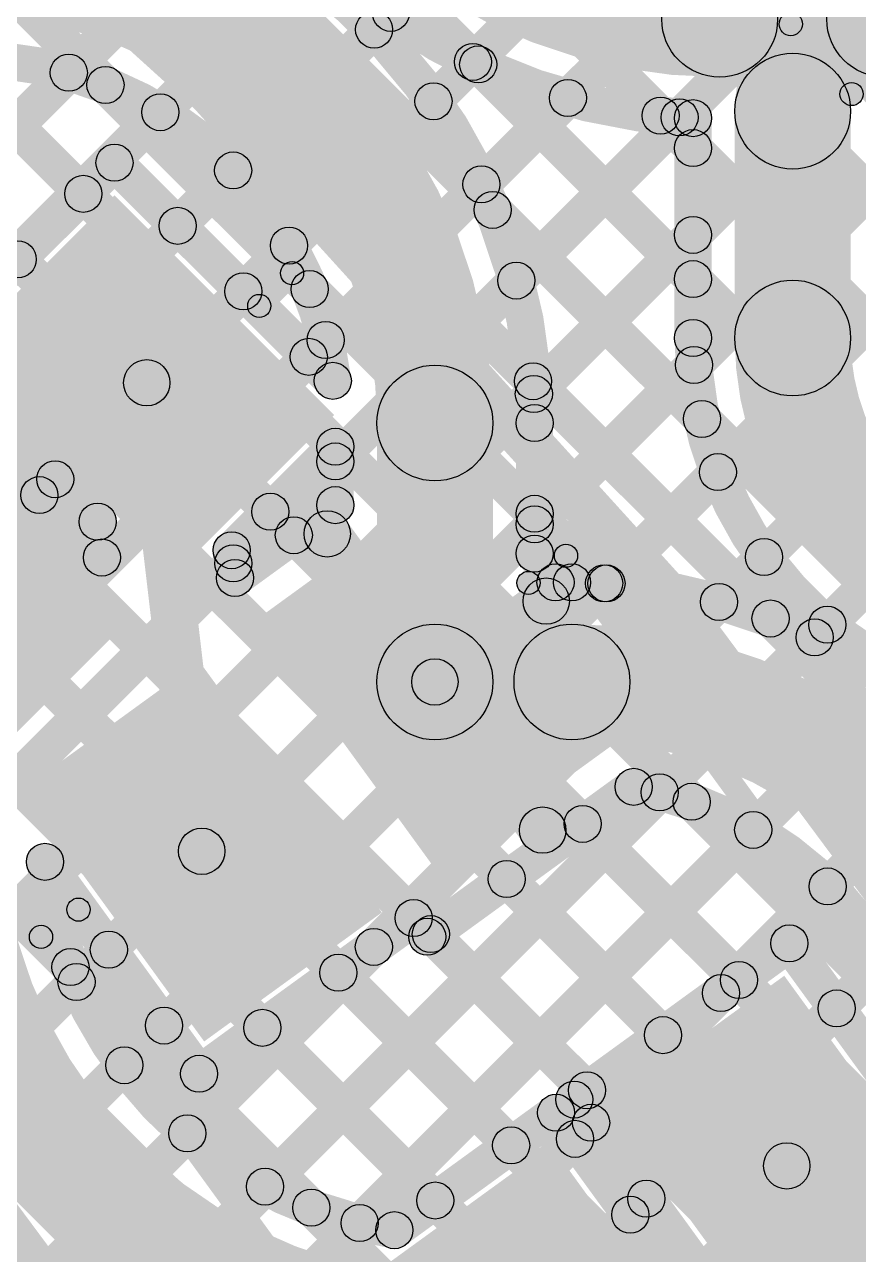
# Model space of a CAD drawing. Header units: millimetres. Extents: x -2.17 to 2.17, y -2.17 to 2.17.
# Drawn here: x 1.0233 to 1.2032, y 0.8125 to 1.0781 of the extents above; entities that cross this region are included whole.
import ezdxf

# ---------------------------------------------------------------- set-up
doc = ezdxf.new("R2010")
doc.units = ezdxf.units.MM
doc.header["$MEASUREMENT"] = 0
for name, color, linetype in [('BottomLayer', 5, 'Continuous'), ('Mechanical2', 216, 'Continuous'), ('TopLayer', 1, 'Continuous'), ('TopOverlay', 2, 'Continuous'), ('TopPaste', 8, 'Continuous'), ('TopSolder', 216, 'Continuous')]:
    doc.layers.add(name, color=color, linetype=linetype)

# ---------------------------------------------------------------- blocks, each defined once
blk = doc.blocks.new('C__0402_25')
at = {"layer": 'TopLayer'}
for points in [[(-0.0275, -0.0125), (-0.0275, 0.0125), (-0.0095, 0.0125), (-0.0095, -0.0125)], [(0.0095, -0.0125), (0.0095, 0.0125), (0.0275, 0.0125), (0.0275, -0.0125)]]:
    blk.add_hatch(color=1, dxfattribs=at).paths.add_polyline_path(points)
at = {"layer": 'TopOverlay'}
h = blk.add_hatch(color=2, dxfattribs=at)
edge = h.paths.add_edge_path()
edge.add_arc((-0.031, 0.016), 0.0025, 0, 360)
h = blk.add_hatch(color=2, dxfattribs=at)
edge = h.paths.add_edge_path()
edge.add_arc((-0.031, 0.016), 0.0025, 0, 360)
for points in [[(-0.0285, -0.016), (-0.0335, -0.016), (-0.0335, 0.016), (-0.0285, 0.016)], [(-0.031, 0.0135), (-0.031, 0.0185), (-0.011, 0.0185), (-0.011, 0.0135)], [(0.011, 0.0135), (0.011, 0.0185), (0.031, 0.0185), (0.031, 0.0135)], [(0.0335, -0.016), (0.0285, -0.016), (0.0285, 0.016), (0.0335, 0.016)], [(-0.031, -0.0185), (-0.031, -0.0135), (-0.011, -0.0135), (-0.011, -0.0185)], [(0.011, -0.0185), (0.011, -0.0135), (0.031, -0.0135), (0.031, -0.0185)]]:
    blk.add_hatch(color=2, dxfattribs=at).paths.add_polyline_path(points)
h = blk.add_hatch(color=2, dxfattribs=at)
edge = h.paths.add_edge_path()
edge.add_arc((-0.011, 0.016), 0.0025, 0, 360)
h = blk.add_hatch(color=2, dxfattribs=at)
edge = h.paths.add_edge_path()
edge.add_arc((0.011, 0.016), 0.0025, 0, 360)
h = blk.add_hatch(color=2, dxfattribs=at)
edge = h.paths.add_edge_path()
edge.add_arc((0.031, 0.016), 0.0025, 0, 360)
h = blk.add_hatch(color=2, dxfattribs=at)
edge = h.paths.add_edge_path()
edge.add_arc((0.031, 0.016), 0.0025, 0, 360)
h = blk.add_hatch(color=2, dxfattribs=at)
edge = h.paths.add_edge_path()
edge.add_arc((-0.031, -0.016), 0.0025, 0, 360)
h = blk.add_hatch(color=2, dxfattribs=at)
edge = h.paths.add_edge_path()
edge.add_arc((-0.031, -0.016), 0.0025, 0, 360)
h = blk.add_hatch(color=2, dxfattribs=at)
edge = h.paths.add_edge_path()
edge.add_arc((-0.011, -0.016), 0.0025, 0, 360)
h = blk.add_hatch(color=2, dxfattribs=at)
edge = h.paths.add_edge_path()
edge.add_arc((0.011, -0.016), 0.0025, 0, 360)
h = blk.add_hatch(color=2, dxfattribs=at)
edge = h.paths.add_edge_path()
edge.add_arc((0.031, -0.016), 0.0025, 0, 360)
h = blk.add_hatch(color=2, dxfattribs=at)
edge = h.paths.add_edge_path()
edge.add_arc((0.031, -0.016), 0.0025, 0, 360)
at = {"layer": 'TopPaste'}
for points in [[(-0.0275, -0.0125), (-0.0275, 0.0125), (-0.0095, 0.0125), (-0.0095, -0.0125)], [(0.0095, -0.0125), (0.0095, 0.0125), (0.0275, 0.0125), (0.0275, -0.0125)]]:
    blk.add_hatch(color=8, dxfattribs=at).paths.add_polyline_path(points)
at = {"layer": 'TopSolder'}
for points in [[(-0.02986, -0.01486), (-0.02986, 0.01486), (-0.00714, 0.01486), (-0.00714, -0.01486)], [(0.00714, -0.01486), (0.00714, 0.01486), (0.02986, 0.01486), (0.02986, -0.01486)]]:
    blk.add_hatch(color=216, dxfattribs=at).paths.add_polyline_path(points)
at = {"layer": 'TopOverlay'}
for centre in [(-0.031, 0.016), (-0.031, 0.016), (-0.011, 0.016), (0.011, 0.016), (0.031, 0.016), (0.031, 0.016), (-0.031, -0.016), (-0.031, -0.016), (-0.011, -0.016), (0.011, -0.016), (0.031, -0.016), (0.031, -0.016)]:
    blk.add_circle(centre, 0.0025, dxfattribs=at)
blk = doc.blocks.new('WS2812B_M____200')
at = {"layer": 'TopLayer'}
for points in [[(-0.09409, 0.05079), (-0.03504, 0.05079), (-0.03504, 0.01142), (-0.09409, 0.01142)], [(0.03504, 0.05079), (0.09409, 0.05079), (0.09409, 0.01142), (0.03504, 0.01142)], [(-0.09409, -0.01142), (-0.03504, -0.01142), (-0.03504, -0.05079), (-0.09409, -0.05079)], [(0.03504, -0.01142), (0.09409, -0.01142), (0.09409, -0.05079), (0.03504, -0.05079)]]:
    blk.add_hatch(color=1, dxfattribs=at).paths.add_polyline_path(points)
at = {"layer": 'TopOverlay'}
h = blk.add_hatch(color=2, dxfattribs=at)
edge = h.paths.add_edge_path()
edge.add_arc((-0.07, 0.07), 0.0025, 0, 360)
h = blk.add_hatch(color=2, dxfattribs=at)
edge = h.paths.add_edge_path()
edge.add_arc((-0.07, 0.07), 0.0025, 0, 360)
for points in [[(0.07, 0.0725), (0.07, 0.0675), (-0.07, 0.0675), (-0.07, 0.0725)], [(-0.0725, 0.07), (-0.0675, 0.07), (-0.0675, 0.06), (-0.0725, 0.06)], [(0.0675, 0.07), (0.0725, 0.07), (0.0725, 0.06), (0.0675, 0.06)], [(-0.0725, -0.06), (-0.0675, -0.06), (-0.0675, -0.07), (-0.0725, -0.07)], [(0.0675, -0.06), (0.0725, -0.06), (0.0725, -0.07), (0.0675, -0.07)], [(0.07, -0.0675), (0.07, -0.0725), (-0.07, -0.0725), (-0.07, -0.0675)]]:
    blk.add_hatch(color=2, dxfattribs=at).paths.add_polyline_path(points)
h = blk.add_hatch(color=2, dxfattribs=at)
edge = h.paths.add_edge_path()
edge.add_arc((0.07, 0.07), 0.0025, 0, 360)
h = blk.add_hatch(color=2, dxfattribs=at)
edge = h.paths.add_edge_path()
edge.add_arc((0.07, 0.07), 0.0025, 0, 360)
h = blk.add_hatch(color=2, dxfattribs=at)
edge = h.paths.add_edge_path()
edge.add_arc((-0.091, 0.061), 0.0025, 0, 360)
h = blk.add_hatch(color=2, dxfattribs=at)
edge = h.paths.add_edge_path()
edge.add_arc((-0.085, 0.061), 0.0025, 0, 360)
h = blk.add_hatch(color=2, dxfattribs=at)
edge = h.paths.add_edge_path()
edge.add_arc((-0.07, 0.06), 0.0025, 0, 360)
h = blk.add_hatch(color=2, dxfattribs=at)
edge = h.paths.add_edge_path()
edge.add_arc((0.07, 0.06), 0.0025, 0, 360)
h = blk.add_hatch(color=2, dxfattribs=at)
edge = h.paths.add_edge_path()
edge.add_arc((-0.07, -0.06), 0.0025, 0, 360)
h = blk.add_hatch(color=2, dxfattribs=at)
edge = h.paths.add_edge_path()
edge.add_arc((0.07, -0.06), 0.0025, 0, 360)
h = blk.add_hatch(color=2, dxfattribs=at)
edge = h.paths.add_edge_path()
edge.add_arc((-0.07, -0.07), 0.0025, 0, 360)
h = blk.add_hatch(color=2, dxfattribs=at)
edge = h.paths.add_edge_path()
edge.add_arc((-0.07, -0.07), 0.0025, 0, 360)
h = blk.add_hatch(color=2, dxfattribs=at)
edge = h.paths.add_edge_path()
edge.add_arc((0.07, -0.07), 0.0025, 0, 360)
h = blk.add_hatch(color=2, dxfattribs=at)
edge = h.paths.add_edge_path()
edge.add_arc((0.07, -0.07), 0.0025, 0, 360)
at = {"layer": 'TopPaste'}
for points in [[(-0.09409, 0.05079), (-0.03504, 0.05079), (-0.03504, 0.01142), (-0.09409, 0.01142)], [(0.03504, 0.05079), (0.09409, 0.05079), (0.09409, 0.01142), (0.03504, 0.01142)], [(-0.09409, -0.01142), (-0.03504, -0.01142), (-0.03504, -0.05079), (-0.09409, -0.05079)], [(0.03504, -0.01142), (0.09409, -0.01142), (0.09409, -0.05079), (0.03504, -0.05079)]]:
    blk.add_hatch(color=8, dxfattribs=at).paths.add_polyline_path(points)
at = {"layer": 'TopSolder'}
for points in [[(-0.09809, 0.05479), (-0.03104, 0.05479), (-0.03104, 0.00742), (-0.09809, 0.00742)], [(0.03104, 0.05479), (0.09809, 0.05479), (0.09809, 0.00742), (0.03104, 0.00742)], [(-0.09809, -0.00742), (-0.03104, -0.00742), (-0.03104, -0.05479), (-0.09809, -0.05479)], [(0.03104, -0.00742), (0.09809, -0.00742), (0.09809, -0.05479), (0.03104, -0.05479)]]:
    blk.add_hatch(color=216, dxfattribs=at).paths.add_polyline_path(points)
at = {"layer": 'TopOverlay', "const_width": 0.005}
blk.add_lwpolyline([(-0.085, 0.061, 1), (-0.091, 0.061, 1)], format="xyb", close=True, dxfattribs=at)
at = {"layer": 'TopOverlay'}
for centre in [(-0.07, 0.07), (-0.07, 0.07), (0.07, 0.07), (0.07, 0.07), (-0.091, 0.061), (-0.085, 0.061), (-0.07, 0.06), (0.07, 0.06), (-0.07, -0.06), (0.07, -0.06), (-0.07, -0.07), (-0.07, -0.07), (0.07, -0.07), (0.07, -0.07)]:
    blk.add_circle(centre, 0.0025, dxfattribs=at)
blk = doc.blocks.new('WS2812B_M____201')
at = {"layer": 'TopLayer'}
for points in [[(-0.09409, 0.05079), (-0.03504, 0.05079), (-0.03504, 0.01142), (-0.09409, 0.01142)], [(0.03504, 0.05079), (0.09409, 0.05079), (0.09409, 0.01142), (0.03504, 0.01142)], [(-0.09409, -0.01142), (-0.03504, -0.01142), (-0.03504, -0.05079), (-0.09409, -0.05079)], [(0.03504, -0.01142), (0.09409, -0.01142), (0.09409, -0.05079), (0.03504, -0.05079)]]:
    blk.add_hatch(color=1, dxfattribs=at).paths.add_polyline_path(points)
at = {"layer": 'TopOverlay'}
h = blk.add_hatch(color=2, dxfattribs=at)
edge = h.paths.add_edge_path()
edge.add_arc((-0.07, 0.07), 0.0025, 0, 360)
h = blk.add_hatch(color=2, dxfattribs=at)
edge = h.paths.add_edge_path()
edge.add_arc((-0.07, 0.07), 0.0025, 0, 360)
for points in [[(0.07, 0.0725), (0.07, 0.0675), (-0.07, 0.0675), (-0.07, 0.0725)], [(-0.0725, 0.07), (-0.0675, 0.07), (-0.0675, 0.06), (-0.0725, 0.06)], [(0.0675, 0.07), (0.0725, 0.07), (0.0725, 0.06), (0.0675, 0.06)], [(-0.0725, -0.06), (-0.0675, -0.06), (-0.0675, -0.07), (-0.0725, -0.07)], [(0.0675, -0.06), (0.0725, -0.06), (0.0725, -0.07), (0.0675, -0.07)], [(0.07, -0.0675), (0.07, -0.0725), (-0.07, -0.0725), (-0.07, -0.0675)]]:
    blk.add_hatch(color=2, dxfattribs=at).paths.add_polyline_path(points)
h = blk.add_hatch(color=2, dxfattribs=at)
edge = h.paths.add_edge_path()
edge.add_arc((0.07, 0.07), 0.0025, 0, 360)
h = blk.add_hatch(color=2, dxfattribs=at)
edge = h.paths.add_edge_path()
edge.add_arc((0.07, 0.07), 0.0025, 0, 360)
h = blk.add_hatch(color=2, dxfattribs=at)
edge = h.paths.add_edge_path()
edge.add_arc((-0.091, 0.061), 0.0025, 0, 360)
h = blk.add_hatch(color=2, dxfattribs=at)
edge = h.paths.add_edge_path()
edge.add_arc((-0.085, 0.061), 0.0025, 0, 360)
h = blk.add_hatch(color=2, dxfattribs=at)
edge = h.paths.add_edge_path()
edge.add_arc((-0.07, 0.06), 0.0025, 0, 360)
h = blk.add_hatch(color=2, dxfattribs=at)
edge = h.paths.add_edge_path()
edge.add_arc((0.07, 0.06), 0.0025, 0, 360)
h = blk.add_hatch(color=2, dxfattribs=at)
edge = h.paths.add_edge_path()
edge.add_arc((-0.07, -0.06), 0.0025, 0, 360)
h = blk.add_hatch(color=2, dxfattribs=at)
edge = h.paths.add_edge_path()
edge.add_arc((0.07, -0.06), 0.0025, 0, 360)
h = blk.add_hatch(color=2, dxfattribs=at)
edge = h.paths.add_edge_path()
edge.add_arc((-0.07, -0.07), 0.0025, 0, 360)
h = blk.add_hatch(color=2, dxfattribs=at)
edge = h.paths.add_edge_path()
edge.add_arc((-0.07, -0.07), 0.0025, 0, 360)
h = blk.add_hatch(color=2, dxfattribs=at)
edge = h.paths.add_edge_path()
edge.add_arc((0.07, -0.07), 0.0025, 0, 360)
h = blk.add_hatch(color=2, dxfattribs=at)
edge = h.paths.add_edge_path()
edge.add_arc((0.07, -0.07), 0.0025, 0, 360)
at = {"layer": 'TopPaste'}
for points in [[(-0.09409, 0.05079), (-0.03504, 0.05079), (-0.03504, 0.01142), (-0.09409, 0.01142)], [(0.03504, 0.05079), (0.09409, 0.05079), (0.09409, 0.01142), (0.03504, 0.01142)], [(-0.09409, -0.01142), (-0.03504, -0.01142), (-0.03504, -0.05079), (-0.09409, -0.05079)], [(0.03504, -0.01142), (0.09409, -0.01142), (0.09409, -0.05079), (0.03504, -0.05079)]]:
    blk.add_hatch(color=8, dxfattribs=at).paths.add_polyline_path(points)
at = {"layer": 'TopSolder'}
for points in [[(-0.09809, 0.05479), (-0.03104, 0.05479), (-0.03104, 0.00742), (-0.09809, 0.00742)], [(0.03104, 0.05479), (0.09809, 0.05479), (0.09809, 0.00742), (0.03104, 0.00742)], [(-0.09809, -0.00742), (-0.03104, -0.00742), (-0.03104, -0.05479), (-0.09809, -0.05479)], [(0.03104, -0.00742), (0.09809, -0.00742), (0.09809, -0.05479), (0.03104, -0.05479)]]:
    blk.add_hatch(color=216, dxfattribs=at).paths.add_polyline_path(points)
at = {"layer": 'TopOverlay', "const_width": 0.005}
blk.add_lwpolyline([(-0.085, 0.061, 1), (-0.091, 0.061, 1)], format="xyb", close=True, dxfattribs=at)
at = {"layer": 'TopOverlay'}
for centre in [(-0.07, 0.07), (-0.07, 0.07), (0.07, 0.07), (0.07, 0.07), (-0.091, 0.061), (-0.085, 0.061), (-0.07, 0.06), (0.07, 0.06), (-0.07, -0.06), (0.07, -0.06), (-0.07, -0.07), (-0.07, -0.07), (0.07, -0.07), (0.07, -0.07)]:
    blk.add_circle(centre, 0.0025, dxfattribs=at)
blk = doc.blocks.new('C__0402_333')
at = {"layer": 'TopLayer'}
for points in [[(-0.0275, -0.0125), (-0.0275, 0.0125), (-0.0095, 0.0125), (-0.0095, -0.0125)], [(0.0095, -0.0125), (0.0095, 0.0125), (0.0275, 0.0125), (0.0275, -0.0125)]]:
    blk.add_hatch(color=1, dxfattribs=at).paths.add_polyline_path(points)
at = {"layer": 'TopOverlay'}
h = blk.add_hatch(color=2, dxfattribs=at)
edge = h.paths.add_edge_path()
edge.add_arc((-0.031, 0.016), 0.0025, 0, 360)
h = blk.add_hatch(color=2, dxfattribs=at)
edge = h.paths.add_edge_path()
edge.add_arc((-0.031, 0.016), 0.0025, 0, 360)
for points in [[(-0.0285, -0.016), (-0.0335, -0.016), (-0.0335, 0.016), (-0.0285, 0.016)], [(-0.031, 0.0135), (-0.031, 0.0185), (-0.011, 0.0185), (-0.011, 0.0135)], [(0.011, 0.0135), (0.011, 0.0185), (0.031, 0.0185), (0.031, 0.0135)], [(0.0335, -0.016), (0.0285, -0.016), (0.0285, 0.016), (0.0335, 0.016)], [(-0.031, -0.0185), (-0.031, -0.0135), (-0.011, -0.0135), (-0.011, -0.0185)], [(0.011, -0.0185), (0.011, -0.0135), (0.031, -0.0135), (0.031, -0.0185)]]:
    blk.add_hatch(color=2, dxfattribs=at).paths.add_polyline_path(points)
h = blk.add_hatch(color=2, dxfattribs=at)
edge = h.paths.add_edge_path()
edge.add_arc((-0.011, 0.016), 0.0025, 0, 360)
h = blk.add_hatch(color=2, dxfattribs=at)
edge = h.paths.add_edge_path()
edge.add_arc((0.011, 0.016), 0.0025, 0, 360)
h = blk.add_hatch(color=2, dxfattribs=at)
edge = h.paths.add_edge_path()
edge.add_arc((0.031, 0.016), 0.0025, 0, 360)
h = blk.add_hatch(color=2, dxfattribs=at)
edge = h.paths.add_edge_path()
edge.add_arc((0.031, 0.016), 0.0025, 0, 360)
h = blk.add_hatch(color=2, dxfattribs=at)
edge = h.paths.add_edge_path()
edge.add_arc((-0.031, -0.016), 0.0025, 0, 360)
h = blk.add_hatch(color=2, dxfattribs=at)
edge = h.paths.add_edge_path()
edge.add_arc((-0.031, -0.016), 0.0025, 0, 360)
h = blk.add_hatch(color=2, dxfattribs=at)
edge = h.paths.add_edge_path()
edge.add_arc((-0.011, -0.016), 0.0025, 0, 360)
h = blk.add_hatch(color=2, dxfattribs=at)
edge = h.paths.add_edge_path()
edge.add_arc((0.011, -0.016), 0.0025, 0, 360)
h = blk.add_hatch(color=2, dxfattribs=at)
edge = h.paths.add_edge_path()
edge.add_arc((0.031, -0.016), 0.0025, 0, 360)
h = blk.add_hatch(color=2, dxfattribs=at)
edge = h.paths.add_edge_path()
edge.add_arc((0.031, -0.016), 0.0025, 0, 360)
at = {"layer": 'TopPaste'}
for points in [[(-0.0275, -0.0125), (-0.0275, 0.0125), (-0.0095, 0.0125), (-0.0095, -0.0125)], [(0.0095, -0.0125), (0.0095, 0.0125), (0.0275, 0.0125), (0.0275, -0.0125)]]:
    blk.add_hatch(color=8, dxfattribs=at).paths.add_polyline_path(points)
at = {"layer": 'TopSolder'}
for points in [[(-0.02986, -0.01486), (-0.02986, 0.01486), (-0.00714, 0.01486), (-0.00714, -0.01486)], [(0.00714, -0.01486), (0.00714, 0.01486), (0.02986, 0.01486), (0.02986, -0.01486)]]:
    blk.add_hatch(color=216, dxfattribs=at).paths.add_polyline_path(points)
at = {"layer": 'TopOverlay'}
for centre in [(-0.031, 0.016), (-0.031, 0.016), (-0.011, 0.016), (0.011, 0.016), (0.031, 0.016), (0.031, 0.016), (-0.031, -0.016), (-0.031, -0.016), (-0.011, -0.016), (0.011, -0.016), (0.031, -0.016), (0.031, -0.016)]:
    blk.add_circle(centre, 0.0025, dxfattribs=at)

msp = doc.modelspace()

# ---------------------------------------------------------------- hatches: boundary and pattern name
at = {"layer": 'BottomLayer'}
for points in [[(-0.06781, 2.05478), (-0.06216, 2.06043), (1.40406, 0.59422), (1.3984, 0.58856)], [(-0.03919, 2.05444), (-0.03353, 2.0601), (1.43235, 0.59422), (1.42669, 0.58856)], [(-0.01057, 2.0541), (-0.00491, 2.05976), (1.46063, 0.59422), (1.45497, 0.58856)], [(0.01806, 2.05376), (0.02372, 2.05942), (1.48891, 0.59422), (1.48326, 0.58856)], [(0.04668, 2.05342), (0.05234, 2.05908), (1.5172, 0.59422), (1.51154, 0.58856)], [(0.07531, 2.05308), (0.08096, 2.05874), (1.54548, 0.59422), (1.53983, 0.58856)], [(0.10393, 2.05274), (0.10959, 2.0584), (1.57377, 0.59422), (1.56811, 0.58856)], [(0.13255, 2.0524), (0.13821, 2.05806), (1.60205, 0.59422), (1.59639, 0.58856)], [(-0.09322, 2.0519), (-0.08756, 2.05756), (1.37578, 0.59422), (1.37012, 0.58856)], [(0.16118, 2.05206), (0.16683, 2.05772), (1.63034, 0.59422), (1.62468, 0.58856)], [(0.1906, 2.05093), (0.19625, 2.05658), (1.65862, 0.59422), (1.65296, 0.58856)], [(0.22384, 2.04597), (0.2295, 2.05162), (1.6869, 0.59422), (1.68125, 0.58856)], [(0.24117, 1.68923), (0.24682, 1.69489), (1.34749, 0.59422), (1.34184, 0.58856)], [(0.24117, 1.66094), (0.24683, 1.6666), (1.31921, 0.59422), (1.31355, 0.58856)], [(0.24117, 1.63266), (0.24683, 1.63831), (1.29092, 0.59422), (1.28527, 0.58856)], [(0.24117, 1.60437), (0.24683, 1.61003), (1.26264, 0.59422), (1.25698, 0.58856)], [(0.66491, 0.6941), (0.65925, 0.69976), (1.44299, 1.4835), (1.44865, 1.47784)], [(0.67607, 0.67698), (0.67041, 0.68263), (1.45745, 1.46967), (1.4631, 1.46401)], [(0.68338, 0.65601), (0.67773, 0.66167), (1.47191, 1.45585), (1.47756, 1.45019)], [(0.68338, 0.65601), (0.67773, 0.66167), (1.47191, 1.45585), (1.47756, 1.45019)], [(0.68242, 0.62676), (0.67676, 0.63242), (1.48637, 1.44202), (1.49202, 1.43636)], [(0.6725, 0.58856), (0.66685, 0.59422), (1.50083, 1.4282), (1.50648, 1.42254)], [(0.70079, 0.58856), (0.69513, 0.59422), (1.51528, 1.41437), (1.52094, 1.40871)], [(0.72907, 0.58856), (0.72342, 0.59422), (1.52974, 1.40055), (1.5354, 1.39489)], [(0.75736, 0.58856), (0.7517, 0.59422), (1.5442, 1.38672), (1.54986, 1.38106)], [(0.78564, 0.58856), (0.77998, 0.59422), (1.55785, 1.37208), (1.5635, 1.36642)], [(0.81393, 0.58856), (0.80827, 0.59422), (1.57027, 1.35622), (1.57593, 1.35056)], [(0.84221, 0.58856), (0.83655, 0.59422), (1.5827, 1.34036), (1.58835, 1.3347)], [(0.87049, 0.58856), (0.86484, 0.59422), (1.59512, 1.3245), (1.60078, 1.31884)], [(0.89878, 0.58856), (0.89312, 0.59422), (1.60755, 1.30864), (1.6132, 1.30298)], [(0.92706, 0.58856), (0.92141, 0.59422), (1.61997, 1.29278), (1.62563, 1.28713)], [(0.95535, 0.58856), (0.94969, 0.59422), (1.63239, 1.27692), (1.63805, 1.27127)], [(0.98363, 0.58856), (0.97797, 0.59422), (1.64482, 1.26106), (1.65048, 1.25541)]]:
    msp.add_hatch(color=5, dxfattribs=at).paths.add_polyline_path(points)
at = {"layer": 'TopLayer'}
h = msp.add_hatch(color=1, dxfattribs=at)
edge = h.paths.add_edge_path()
edge.add_arc((1.17325, 1.07923), 0.0125, 0, 360)
h = msp.add_hatch(color=1, dxfattribs=at)
edge = h.paths.add_edge_path()
edge.add_arc((1.17325, 1.07923), 0.0125, 0, 360)
for points in [[(1.17325, 1.06673), (1.17325, 1.09173), (1.20886, 1.09173), (1.20886, 1.06673)], [(1.10153, 1.07415), (1.09587, 1.07981), (1.09948, 1.08342), (1.10514, 1.07776)], [(1.10153, 1.07415), (1.09587, 1.07981), (1.09948, 1.08342), (1.10514, 1.07776)], [(1.00411, 1.06771), (1.00977, 1.07337), (1.03878, 1.04435), (1.03313, 1.03869)], [(1.11433, 1.05868), (1.10868, 1.06433), (1.11718, 1.07284), (1.12284, 1.06718)], [(0.94647, 0.97567), (0.94082, 0.98132), (1.03, 1.0705), (1.03565, 1.06485)], [(1.11832, 1.06664), (1.12398, 1.07229), (1.17033, 1.02594), (1.16467, 1.02028)], [(1.03791, 1.06219), (1.04357, 1.06784), (1.08763, 1.02379), (1.08197, 1.01813)], [(1.12468, 1.04074), (1.11903, 1.0464), (1.13768, 1.06505), (1.14334, 1.05939)], [(0.9857, 1.05784), (0.99135, 1.0635), (1.02464, 1.03021), (1.01898, 1.02455)], [(0.9745, 0.97541), (0.96885, 0.98107), (1.04974, 1.06196), (1.0554, 1.05631)], [(1.13219, 1.01997), (1.12654, 1.02562), (1.16178, 1.06086), (1.16743, 1.05521)], [(1.15767, 1.05557), (1.16333, 1.06123), (1.17033, 1.05423), (1.16467, 1.04857)], [(1.1715, 1.01039), (1.1635, 1.01039), (1.1635, 1.05786), (1.1715, 1.05786)], [(1.2015, 1.01039), (1.1765, 1.01039), (1.1765, 1.05936), (1.2015, 1.05936)], [(1.00495, 1.00486), (0.99929, 1.01051), (1.03986, 1.05108), (1.04552, 1.04542)], [(1.03986, 1.04542), (1.04552, 1.05108), (1.09262, 1.00398), (1.08696, 0.99832)], [(1.05916, 1.03178), (1.0535, 1.03744), (1.06546, 1.0494), (1.07112, 1.04374)], [(1.05916, 1.03178), (1.0535, 1.03744), (1.06546, 1.0494), (1.07112, 1.04374)], [(1.12144, 1.03523), (1.1271, 1.04089), (1.17225, 0.99574), (1.16659, 0.99008)], [(1.0733, 1.01764), (1.06764, 1.0233), (1.07751, 1.03317), (1.08317, 1.02751)], [(1.13599, 0.99548), (1.13033, 1.00114), (1.16467, 1.03547), (1.17033, 1.02982)], [(1.08744, 1.0035), (1.08179, 1.00916), (1.08542, 1.01279), (1.09108, 1.00713)], [(0.99929, 1.00486), (1.00495, 1.01051), (1.04189, 0.97357), (1.03624, 0.96791)], [(0.99587, 1.00144), (1.00153, 1.0071), (1.0428, 0.96583), (1.03714, 0.96017)], [(1.13615, 0.96736), (1.13049, 0.97301), (1.16488, 1.0074), (1.17054, 1.00174)], [(1.13016, 0.99823), (1.13582, 1.00388), (1.18704, 0.95266), (1.18139, 0.947)], [(1.04468, 1.00014), (1.05461, 1.00131), (1.06646, 0.90015), (1.05653, 0.89899)], [(1.12432, 0.93613), (1.09932, 0.93613), (1.09932, 0.99204), (1.12432, 0.99204)], [(1.13732, 0.96385), (1.12932, 0.96385), (1.12932, 0.99204), (1.13732, 0.99204)], [(1.07081, 0.96174), (1.06515, 0.9674), (1.08749, 0.98974), (1.09315, 0.98409)], [(1.07114, 0.95891), (1.06548, 0.96457), (1.08749, 0.98658), (1.09315, 0.98092)], [(1.09432, 0.97431), (1.08632, 0.97431), (1.08632, 0.98691), (1.09432, 0.98691)], [(1.02931, 0.97366), (1.02366, 0.97931), (1.02708, 0.98273), (1.03273, 0.97707)], [(1.15165, 0.95457), (1.146, 0.96023), (1.17005, 0.98428), (1.1757, 0.97862)], [(1.07103, 0.95535), (1.06633, 0.96183), (1.08797, 0.97755), (1.09267, 0.97108)], [(1.07347, 0.97006), (1.07913, 0.97572), (1.08421, 0.97064), (1.07855, 0.96499)], [(1.13049, 0.96961), (1.13615, 0.97527), (1.15116, 0.96026), (1.1455, 0.9546)], [(1.03509, 0.97028), (1.04304, 0.97121), (1.04395, 0.96346), (1.036, 0.96253)], [(1.08454, 0.96517), (1.09263, 0.97105), (1.11587, 0.93907), (1.10778, 0.93319)], [(1.06401, 0.96411), (1.07195, 0.96504), (1.07265, 0.95906), (1.06471, 0.95812)], [(1.13009, 0.9615), (1.13656, 0.9662), (1.14108, 0.95998), (1.1346, 0.95528)], [(1.17595, 0.95058), (1.17029, 0.95624), (1.17999, 0.96594), (1.18565, 0.96028)], [(1.13784, 0.95363), (1.13784, 0.96163), (1.14138, 0.96163), (1.14138, 0.95363)], [(1.11476, 0.93209), (1.10888, 0.94018), (1.1329, 0.95763), (1.13878, 0.94954)], [(1.19658, 0.94293), (1.19093, 0.94859), (1.19365, 0.95131), (1.19931, 0.94566)], [(1.11182, 0.92363), (1.11182, 0.94863), (1.14138, 0.94863), (1.14138, 0.92363)], [(1.10778, 0.93319), (1.11587, 0.93907), (1.1391, 0.90709), (1.13101, 0.90121)], [(1.11251, 0.87788), (1.1078, 0.88435), (1.15236, 0.91673), (1.15706, 0.91025)], [(1.078, 0.82435), (1.07234, 0.83), (1.15748, 0.91514), (1.16314, 0.90949)], [(1.16439, 0.90743), (1.17005, 0.91308), (1.21833, 0.86481), (1.21267, 0.85915)], [(1.14087, 0.90266), (1.14653, 0.90832), (1.18023, 0.87461), (1.17458, 0.86896)], [(1.09842, 0.81649), (1.09277, 0.82215), (1.17765, 0.90703), (1.1833, 0.90137)], [(1.02445, 0.89495), (1.03093, 0.89965), (1.06417, 0.85389), (1.0577, 0.84919)], [(1.12449, 0.89076), (1.13015, 0.89642), (1.16385, 0.86271), (1.1582, 0.85705)], [(1.17636, 0.86614), (1.1707, 0.8718), (1.19371, 0.89481), (1.19937, 0.88915)], [(1.06329, 0.8483), (1.05859, 0.85477), (1.10487, 0.8884), (1.10957, 0.88193)], [(1.10398, 0.88281), (1.11045, 0.88751), (1.11339, 0.88347), (1.10692, 0.87877)], [(1.10811, 0.87886), (1.11377, 0.88451), (1.14747, 0.85081), (1.14181, 0.84515)], [(1.06122, 0.83585), (1.05556, 0.84151), (1.09581, 0.88176), (1.10146, 0.8761)], [(1.14422, 0.84273), (1.13952, 0.84921), (1.18594, 0.88293), (1.19064, 0.87645)], [(1.18505, 0.87734), (1.19152, 0.88204), (1.22311, 0.83856), (1.21664, 0.83386)], [(1.03733, 0.86853), (1.03167, 0.87419), (1.03864, 0.88116), (1.0443, 0.8755)], [(1.20132, 0.86282), (1.19566, 0.86847), (1.20611, 0.87892), (1.21177, 0.87327)], [(1.03036, 0.87175), (1.03602, 0.87741), (1.08797, 0.82546), (1.08231, 0.8198)], [(1.08815, 0.87053), (1.0938, 0.87619), (1.13109, 0.83891), (1.12543, 0.83325)], [(1.04763, 0.85055), (1.04198, 0.85621), (1.05054, 0.86478), (1.0562, 0.85912)], [(1.07177, 0.85863), (1.07742, 0.86429), (1.11471, 0.827), (1.10905, 0.82135)], [(1.13864, 0.84362), (1.14511, 0.84832), (1.1766, 0.80498), (1.17012, 0.80028)], [(1.10542, 0.81454), (1.10072, 0.82101), (1.13561, 0.84636), (1.14031, 0.83989)], [(1.13473, 0.84078), (1.1412, 0.84548), (1.17649, 0.7969), (1.17002, 0.79219)], [(1.14488, 0.83467), (1.13923, 0.84032), (1.14269, 0.84378), (1.14834, 0.83813)], [(1.19145, 0.73014), (1.18145, 0.73027), (1.18273, 0.83172), (1.19273, 0.8316)], [(1.15679, 0.81828), (1.15113, 0.82394), (1.15459, 0.8274), (1.16025, 0.82174)]]:
    msp.add_hatch(color=1, dxfattribs=at).paths.add_polyline_path(points)
h = msp.add_hatch(color=1, dxfattribs=at)
edge = h.paths.add_edge_path()
edge.add_arc((1.20886, 1.07923), 0.0125, 0, 360)
h = msp.add_hatch(color=1, dxfattribs=at)
edge = h.paths.add_edge_path()
edge.add_arc((1.20886, 1.07923), 0.0125, 0, 360)
h = msp.add_hatch(color=1, dxfattribs=at)
edge = h.paths.add_edge_path()
edge.add_arc((1.10231, 1.08059), 0.004, 0, 360)
h = msp.add_hatch(color=1, dxfattribs=at)
edge = h.paths.add_edge_path()
edge.add_arc((1.10231, 1.08059), 0.004, 0, 360)
h = msp.add_hatch(color=1, dxfattribs=at)
edge = h.paths.add_edge_path()
edge.add_arc((1.0987, 1.07698), 0.004, 0, 360)
h = msp.add_hatch(color=1, dxfattribs=at)
edge = h.paths.add_edge_path()
edge.add_arc((1.0987, 1.07698), 0.004, 0, 360)
h = msp.add_hatch(color=1, dxfattribs=at)
edge = h.paths.add_edge_path()
edge.add_arc((1.12001, 1.07001), 0.004, 0, 360)
h = msp.add_hatch(color=1, dxfattribs=at)
edge = h.paths.add_edge_path()
edge.add_arc((1.12115, 1.06946), 0.004, 0, 360)
h = msp.add_hatch(color=1, dxfattribs=at)
edge = h.paths.add_edge_path()
edge.add_arc((1.03283, 1.06768), 0.004, 0, 360)
h = msp.add_hatch(color=1, dxfattribs=at)
edge = h.paths.add_edge_path()
edge.add_arc((1.189, 1.05936), 0.0125, 0, 360)
h = msp.add_hatch(color=1, dxfattribs=at)
edge = h.paths.add_edge_path()
edge.add_arc((1.189, 1.05936), 0.0125, 0, 360)
h = msp.add_hatch(color=1, dxfattribs=at)
edge = h.paths.add_edge_path()
edge.add_arc((1.04074, 1.06502), 0.004, 0, 360)
h = msp.add_hatch(color=1, dxfattribs=at)
edge = h.paths.add_edge_path()
edge.add_arc((1.11151, 1.0615), 0.004, 0, 360)
h = msp.add_hatch(color=1, dxfattribs=at)
edge = h.paths.add_edge_path()
edge.add_arc((1.14051, 1.06222), 0.004, 0, 360)
h = msp.add_hatch(color=1, dxfattribs=at)
edge = h.paths.add_edge_path()
edge.add_arc((1.05257, 1.05914), 0.004, 0, 360)
h = msp.add_hatch(color=1, dxfattribs=at)
edge = h.paths.add_edge_path()
edge.add_arc((1.1605, 1.0584), 0.004, 0, 360)
h = msp.add_hatch(color=1, dxfattribs=at)
edge = h.paths.add_edge_path()
edge.add_arc((1.1646, 1.05803), 0.004, 0, 360)
h = msp.add_hatch(color=1, dxfattribs=at)
edge = h.paths.add_edge_path()
edge.add_arc((1.1675, 1.05786), 0.004, 0, 360)
h = msp.add_hatch(color=1, dxfattribs=at)
edge = h.paths.add_edge_path()
edge.add_arc((1.1675, 1.05786), 0.004, 0, 360)
h = msp.add_hatch(color=1, dxfattribs=at)
edge = h.paths.add_edge_path()
edge.add_arc((1.1675, 1.0514), 0.004, 0, 360)
h = msp.add_hatch(color=1, dxfattribs=at)
edge = h.paths.add_edge_path()
edge.add_arc((1.04269, 1.04825), 0.004, 0, 360)
h = msp.add_hatch(color=1, dxfattribs=at)
edge = h.paths.add_edge_path()
edge.add_arc((1.04269, 1.04825), 0.004, 0, 360)
h = msp.add_hatch(color=1, dxfattribs=at)
edge = h.paths.add_edge_path()
edge.add_arc((1.06829, 1.04657), 0.004, 0, 360)
h = msp.add_hatch(color=1, dxfattribs=at)
edge = h.paths.add_edge_path()
edge.add_arc((1.06829, 1.04657), 0.004, 0, 360)
h = msp.add_hatch(color=1, dxfattribs=at)
edge = h.paths.add_edge_path()
edge.add_arc((1.12185, 1.04357), 0.004, 0, 360)
h = msp.add_hatch(color=1, dxfattribs=at)
edge = h.paths.add_edge_path()
edge.add_arc((1.03596, 1.04152), 0.004, 0, 360)
h = msp.add_hatch(color=1, dxfattribs=at)
edge = h.paths.add_edge_path()
edge.add_arc((1.12427, 1.03806), 0.004, 0, 360)
h = msp.add_hatch(color=1, dxfattribs=at)
edge = h.paths.add_edge_path()
edge.add_arc((1.05633, 1.03461), 0.004, 0, 360)
h = msp.add_hatch(color=1, dxfattribs=at)
edge = h.paths.add_edge_path()
edge.add_arc((1.05633, 1.03461), 0.004, 0, 360)
h = msp.add_hatch(color=1, dxfattribs=at)
edge = h.paths.add_edge_path()
edge.add_arc((1.1675, 1.03265), 0.004, 0, 360)
h = msp.add_hatch(color=1, dxfattribs=at)
edge = h.paths.add_edge_path()
edge.add_arc((1.08034, 1.03034), 0.004, 0, 360)
h = msp.add_hatch(color=1, dxfattribs=at)
edge = h.paths.add_edge_path()
edge.add_arc((1.02181, 1.02738), 0.004, 0, 360)
h = msp.add_hatch(color=1, dxfattribs=at)
edge = h.paths.add_edge_path()
edge.add_arc((1.0848, 1.02096), 0.004, 0, 360)
h = msp.add_hatch(color=1, dxfattribs=at)
edge = h.paths.add_edge_path()
edge.add_arc((1.12937, 1.0228), 0.004, 0, 360)
h = msp.add_hatch(color=1, dxfattribs=at)
edge = h.paths.add_edge_path()
edge.add_arc((1.1675, 1.02311), 0.004, 0, 360)
h = msp.add_hatch(color=1, dxfattribs=at)
edge = h.paths.add_edge_path()
edge.add_arc((1.07047, 1.02047), 0.004, 0, 360)
h = msp.add_hatch(color=1, dxfattribs=at)
edge = h.paths.add_edge_path()
edge.add_arc((1.189, 1.01039), 0.0125, 0, 360)
h = msp.add_hatch(color=1, dxfattribs=at)
edge = h.paths.add_edge_path()
edge.add_arc((1.189, 1.01039), 0.0125, 0, 360)
h = msp.add_hatch(color=1, dxfattribs=at)
edge = h.paths.add_edge_path()
edge.add_arc((1.1675, 1.01039), 0.004, 0, 360)
h = msp.add_hatch(color=1, dxfattribs=at)
edge = h.paths.add_edge_path()
edge.add_arc((1.1675, 1.01039), 0.004, 0, 360)
h = msp.add_hatch(color=1, dxfattribs=at)
edge = h.paths.add_edge_path()
edge.add_arc((1.08825, 1.00996), 0.004, 0, 360)
h = msp.add_hatch(color=1, dxfattribs=at)
edge = h.paths.add_edge_path()
edge.add_arc((1.08461, 1.00633), 0.004, 0, 360)
h = msp.add_hatch(color=1, dxfattribs=at)
edge = h.paths.add_edge_path()
edge.add_arc((1.16771, 1.00457), 0.004, 0, 360)
h = msp.add_hatch(color=1, dxfattribs=at)
edge = h.paths.add_edge_path()
edge.add_arc((1.04965, 1.00073), 0.005, 0, 360)
h = msp.add_hatch(color=1, dxfattribs=at)
edge = h.paths.add_edge_path()
edge.add_arc((1.08979, 1.00115), 0.004, 0, 360)
h = msp.add_hatch(color=1, dxfattribs=at)
edge = h.paths.add_edge_path()
edge.add_arc((1.08979, 1.00115), 0.004, 0, 360)
h = msp.add_hatch(color=1, dxfattribs=at)
edge = h.paths.add_edge_path()
edge.add_arc((1.11182, 0.99204), 0.0125, 0, 360)
h = msp.add_hatch(color=1, dxfattribs=at)
edge = h.paths.add_edge_path()
edge.add_arc((1.11182, 0.99204), 0.0125, 0, 360)
h = msp.add_hatch(color=1, dxfattribs=at)
edge = h.paths.add_edge_path()
edge.add_arc((1.13299, 1.00106), 0.004, 0, 360)
h = msp.add_hatch(color=1, dxfattribs=at)
edge = h.paths.add_edge_path()
edge.add_arc((1.13316, 0.99831), 0.004, 0, 360)
h = msp.add_hatch(color=1, dxfattribs=at)
edge = h.paths.add_edge_path()
edge.add_arc((1.13332, 0.99204), 0.004, 0, 360)
h = msp.add_hatch(color=1, dxfattribs=at)
edge = h.paths.add_edge_path()
edge.add_arc((1.13332, 0.99204), 0.004, 0, 360)
h = msp.add_hatch(color=1, dxfattribs=at)
edge = h.paths.add_edge_path()
edge.add_arc((1.16942, 0.99291), 0.004, 0, 360)
h = msp.add_hatch(color=1, dxfattribs=at)
edge = h.paths.add_edge_path()
edge.add_arc((1.09032, 0.98691), 0.004, 0, 360)
h = msp.add_hatch(color=1, dxfattribs=at)
edge = h.paths.add_edge_path()
edge.add_arc((1.09032, 0.98691), 0.004, 0, 360)
h = msp.add_hatch(color=1, dxfattribs=at)
edge = h.paths.add_edge_path()
edge.add_arc((1.09032, 0.98375), 0.004, 0, 360)
h = msp.add_hatch(color=1, dxfattribs=at)
edge = h.paths.add_edge_path()
edge.add_arc((1.17287, 0.98145), 0.004, 0, 360)
h = msp.add_hatch(color=1, dxfattribs=at)
edge = h.paths.add_edge_path()
edge.add_arc((1.0299, 0.9799), 0.004, 0, 360)
h = msp.add_hatch(color=1, dxfattribs=at)
edge = h.paths.add_edge_path()
edge.add_arc((1.02649, 0.97648), 0.004, 0, 360)
h = msp.add_hatch(color=1, dxfattribs=at)
edge = h.paths.add_edge_path()
edge.add_arc((1.09032, 0.97431), 0.004, 0, 360)
h = msp.add_hatch(color=1, dxfattribs=at)
edge = h.paths.add_edge_path()
edge.add_arc((1.09032, 0.97431), 0.004, 0, 360)
h = msp.add_hatch(color=1, dxfattribs=at)
edge = h.paths.add_edge_path()
edge.add_arc((1.03906, 0.97074), 0.004, 0, 360)
h = msp.add_hatch(color=1, dxfattribs=at)
edge = h.paths.add_edge_path()
edge.add_arc((1.03906, 0.97074), 0.004, 0, 360)
h = msp.add_hatch(color=1, dxfattribs=at)
edge = h.paths.add_edge_path()
edge.add_arc((1.0763, 0.97289), 0.004, 0, 360)
h = msp.add_hatch(color=1, dxfattribs=at)
edge = h.paths.add_edge_path()
edge.add_arc((1.13332, 0.97244), 0.004, 0, 360)
h = msp.add_hatch(color=1, dxfattribs=at)
edge = h.paths.add_edge_path()
edge.add_arc((1.08138, 0.96781), 0.004, 0, 360)
h = msp.add_hatch(color=1, dxfattribs=at)
edge = h.paths.add_edge_path()
edge.add_arc((1.08859, 0.96811), 0.005, 0, 360)
h = msp.add_hatch(color=1, dxfattribs=at)
edge = h.paths.add_edge_path()
edge.add_arc((1.13332, 0.97018), 0.004, 0, 360)
h = msp.add_hatch(color=1, dxfattribs=at)
edge = h.paths.add_edge_path()
edge.add_arc((1.03997, 0.963), 0.004, 0, 360)
h = msp.add_hatch(color=1, dxfattribs=at)
edge = h.paths.add_edge_path()
edge.add_arc((1.03997, 0.963), 0.004, 0, 360)
h = msp.add_hatch(color=1, dxfattribs=at)
edge = h.paths.add_edge_path()
edge.add_arc((1.06798, 0.96457), 0.004, 0, 360)
h = msp.add_hatch(color=1, dxfattribs=at)
edge = h.paths.add_edge_path()
edge.add_arc((1.06798, 0.96457), 0.004, 0, 360)
h = msp.add_hatch(color=1, dxfattribs=at)
edge = h.paths.add_edge_path()
edge.add_arc((1.13332, 0.96385), 0.004, 0, 360)
h = msp.add_hatch(color=1, dxfattribs=at)
edge = h.paths.add_edge_path()
edge.add_arc((1.13332, 0.96385), 0.004, 0, 360)
h = msp.add_hatch(color=1, dxfattribs=at)
edge = h.paths.add_edge_path()
edge.add_arc((1.18282, 0.96311), 0.004, 0, 360)
h = msp.add_hatch(color=1, dxfattribs=at)
edge = h.paths.add_edge_path()
edge.add_arc((1.06831, 0.96174), 0.004, 0, 360)
h = msp.add_hatch(color=1, dxfattribs=at)
edge = h.paths.add_edge_path()
edge.add_arc((1.06868, 0.95859), 0.004, 0, 360)
h = msp.add_hatch(color=1, dxfattribs=at)
edge = h.paths.add_edge_path()
edge.add_arc((1.06868, 0.95859), 0.004, 0, 360)
h = msp.add_hatch(color=1, dxfattribs=at)
edge = h.paths.add_edge_path()
edge.add_arc((1.13784, 0.95763), 0.004, 0, 360)
h = msp.add_hatch(color=1, dxfattribs=at)
edge = h.paths.add_edge_path()
edge.add_arc((1.13784, 0.95763), 0.004, 0, 360)
h = msp.add_hatch(color=1, dxfattribs=at)
edge = h.paths.add_edge_path()
edge.add_arc((1.14138, 0.95763), 0.004, 0, 360)
h = msp.add_hatch(color=1, dxfattribs=at)
edge = h.paths.add_edge_path()
edge.add_arc((1.14138, 0.95763), 0.004, 0, 360)
h = msp.add_hatch(color=1, dxfattribs=at)
edge = h.paths.add_edge_path()
edge.add_arc((1.14833, 0.95743), 0.004, 0, 360)
h = msp.add_hatch(color=1, dxfattribs=at)
edge = h.paths.add_edge_path()
edge.add_arc((1.14883, 0.9574), 0.004, 0, 360)
h = msp.add_hatch(color=1, dxfattribs=at)
edge = h.paths.add_edge_path()
edge.add_arc((1.13584, 0.95358), 0.005, 0, 360)
h = msp.add_hatch(color=1, dxfattribs=at)
edge = h.paths.add_edge_path()
edge.add_arc((1.17312, 0.95341), 0.004, 0, 360)
h = msp.add_hatch(color=1, dxfattribs=at)
edge = h.paths.add_edge_path()
edge.add_arc((1.18422, 0.94983), 0.004, 0, 360)
h = msp.add_hatch(color=1, dxfattribs=at)
edge = h.paths.add_edge_path()
edge.add_arc((1.19648, 0.94849), 0.004, 0, 360)
h = msp.add_hatch(color=1, dxfattribs=at)
edge = h.paths.add_edge_path()
edge.add_arc((1.11182, 0.93613), 0.0125, 0, 360)
h = msp.add_hatch(color=1, dxfattribs=at)
edge = h.paths.add_edge_path()
edge.add_arc((1.11182, 0.93613), 0.0125, 0, 360)
h = msp.add_hatch(color=1, dxfattribs=at)
edge = h.paths.add_edge_path()
edge.add_arc((1.14138, 0.93613), 0.0125, 0, 360)
h = msp.add_hatch(color=1, dxfattribs=at)
edge = h.paths.add_edge_path()
edge.add_arc((1.14138, 0.93613), 0.0125, 0, 360)
h = msp.add_hatch(color=1, dxfattribs=at)
edge = h.paths.add_edge_path()
edge.add_arc((1.19375, 0.94576), 0.004, 0, 360)
h = msp.add_hatch(color=1, dxfattribs=at)
edge = h.paths.add_edge_path()
edge.add_arc((1.11182, 0.93613), 0.005, 0, 360)
h = msp.add_hatch(color=1, dxfattribs=at)
edge = h.paths.add_edge_path()
edge.add_arc((1.11182, 0.93613), 0.005, 0, 360)
h = msp.add_hatch(color=1, dxfattribs=at)
edge = h.paths.add_edge_path()
edge.add_arc((1.11182, 0.93613), 0.005, 0, 360)
h = msp.add_hatch(color=1, dxfattribs=at)
edge = h.paths.add_edge_path()
edge.add_arc((1.15471, 0.91349), 0.004, 0, 360)
h = msp.add_hatch(color=1, dxfattribs=at)
edge = h.paths.add_edge_path()
edge.add_arc((1.15471, 0.91349), 0.004, 0, 360)
h = msp.add_hatch(color=1, dxfattribs=at)
edge = h.paths.add_edge_path()
edge.add_arc((1.16031, 0.91231), 0.004, 0, 360)
h = msp.add_hatch(color=1, dxfattribs=at)
edge = h.paths.add_edge_path()
edge.add_arc((1.16722, 0.91026), 0.004, 0, 360)
h = msp.add_hatch(color=1, dxfattribs=at)
edge = h.paths.add_edge_path()
edge.add_arc((1.13506, 0.90415), 0.005, 0, 360)
h = msp.add_hatch(color=1, dxfattribs=at)
edge = h.paths.add_edge_path()
edge.add_arc((1.1437, 0.90549), 0.004, 0, 360)
h = msp.add_hatch(color=1, dxfattribs=at)
edge = h.paths.add_edge_path()
edge.add_arc((1.18048, 0.9042), 0.004, 0, 360)
h = msp.add_hatch(color=1, dxfattribs=at)
edge = h.paths.add_edge_path()
edge.add_arc((1.0615, 0.89957), 0.005, 0, 360)
h = msp.add_hatch(color=1, dxfattribs=at)
edge = h.paths.add_edge_path()
edge.add_arc((1.02769, 0.8973), 0.004, 0, 360)
h = msp.add_hatch(color=1, dxfattribs=at)
edge = h.paths.add_edge_path()
edge.add_arc((1.02769, 0.8973), 0.004, 0, 360)
h = msp.add_hatch(color=1, dxfattribs=at)
edge = h.paths.add_edge_path()
edge.add_arc((1.12732, 0.89359), 0.004, 0, 360)
h = msp.add_hatch(color=1, dxfattribs=at)
edge = h.paths.add_edge_path()
edge.add_arc((1.19654, 0.89198), 0.004, 0, 360)
h = msp.add_hatch(color=1, dxfattribs=at)
edge = h.paths.add_edge_path()
edge.add_arc((1.10722, 0.88516), 0.004, 0, 360)
h = msp.add_hatch(color=1, dxfattribs=at)
edge = h.paths.add_edge_path()
edge.add_arc((1.10722, 0.88516), 0.004, 0, 360)
h = msp.add_hatch(color=1, dxfattribs=at)
edge = h.paths.add_edge_path()
edge.add_arc((1.11016, 0.88112), 0.004, 0, 360)
h = msp.add_hatch(color=1, dxfattribs=at)
edge = h.paths.add_edge_path()
edge.add_arc((1.11016, 0.88112), 0.004, 0, 360)
h = msp.add_hatch(color=1, dxfattribs=at)
edge = h.paths.add_edge_path()
edge.add_arc((1.11094, 0.88169), 0.004, 0, 360)
h = msp.add_hatch(color=1, dxfattribs=at)
edge = h.paths.add_edge_path()
edge.add_arc((1.04147, 0.87833), 0.004, 0, 360)
h = msp.add_hatch(color=1, dxfattribs=at)
edge = h.paths.add_edge_path()
edge.add_arc((1.09864, 0.87893), 0.004, 0, 360)
h = msp.add_hatch(color=1, dxfattribs=at)
edge = h.paths.add_edge_path()
edge.add_arc((1.18829, 0.87969), 0.004, 0, 360)
h = msp.add_hatch(color=1, dxfattribs=at)
edge = h.paths.add_edge_path()
edge.add_arc((1.18829, 0.87969), 0.004, 0, 360)
h = msp.add_hatch(color=1, dxfattribs=at)
edge = h.paths.add_edge_path()
edge.add_arc((1.03319, 0.87458), 0.004, 0, 360)
h = msp.add_hatch(color=1, dxfattribs=at)
edge = h.paths.add_edge_path()
edge.add_arc((1.09098, 0.87336), 0.004, 0, 360)
h = msp.add_hatch(color=1, dxfattribs=at)
edge = h.paths.add_edge_path()
edge.add_arc((1.0345, 0.87136), 0.004, 0, 360)
h = msp.add_hatch(color=1, dxfattribs=at)
edge = h.paths.add_edge_path()
edge.add_arc((1.17741, 0.87179), 0.004, 0, 360)
h = msp.add_hatch(color=1, dxfattribs=at)
edge = h.paths.add_edge_path()
edge.add_arc((1.17353, 0.86897), 0.004, 0, 360)
h = msp.add_hatch(color=1, dxfattribs=at)
edge = h.paths.add_edge_path()
edge.add_arc((1.19849, 0.86565), 0.004, 0, 360)
h = msp.add_hatch(color=1, dxfattribs=at)
edge = h.paths.add_edge_path()
edge.add_arc((1.05337, 0.86195), 0.004, 0, 360)
h = msp.add_hatch(color=1, dxfattribs=at)
edge = h.paths.add_edge_path()
edge.add_arc((1.07459, 0.86146), 0.004, 0, 360)
h = msp.add_hatch(color=1, dxfattribs=at)
edge = h.paths.add_edge_path()
edge.add_arc((1.16102, 0.85988), 0.004, 0, 360)
h = msp.add_hatch(color=1, dxfattribs=at)
edge = h.paths.add_edge_path()
edge.add_arc((1.0448, 0.85338), 0.004, 0, 360)
h = msp.add_hatch(color=1, dxfattribs=at)
edge = h.paths.add_edge_path()
edge.add_arc((1.06094, 0.85154), 0.004, 0, 360)
h = msp.add_hatch(color=1, dxfattribs=at)
edge = h.paths.add_edge_path()
edge.add_arc((1.06094, 0.85154), 0.004, 0, 360)
h = msp.add_hatch(color=1, dxfattribs=at)
edge = h.paths.add_edge_path()
edge.add_arc((1.14187, 0.84597), 0.004, 0, 360)
h = msp.add_hatch(color=1, dxfattribs=at)
edge = h.paths.add_edge_path()
edge.add_arc((1.14187, 0.84597), 0.004, 0, 360)
h = msp.add_hatch(color=1, dxfattribs=at)
edge = h.paths.add_edge_path()
edge.add_arc((1.14464, 0.84798), 0.004, 0, 360)
h = msp.add_hatch(color=1, dxfattribs=at)
edge = h.paths.add_edge_path()
edge.add_arc((1.13796, 0.84313), 0.004, 0, 360)
h = msp.add_hatch(color=1, dxfattribs=at)
edge = h.paths.add_edge_path()
edge.add_arc((1.13796, 0.84313), 0.004, 0, 360)
h = msp.add_hatch(color=1, dxfattribs=at)
edge = h.paths.add_edge_path()
edge.add_arc((1.14552, 0.84096), 0.004, 0, 360)
h = msp.add_hatch(color=1, dxfattribs=at)
edge = h.paths.add_edge_path()
edge.add_arc((1.05839, 0.83868), 0.004, 0, 360)
h = msp.add_hatch(color=1, dxfattribs=at)
edge = h.paths.add_edge_path()
edge.add_arc((1.12826, 0.83608), 0.004, 0, 360)
h = msp.add_hatch(color=1, dxfattribs=at)
edge = h.paths.add_edge_path()
edge.add_arc((1.14205, 0.83749), 0.004, 0, 360)
h = msp.add_hatch(color=1, dxfattribs=at)
edge = h.paths.add_edge_path()
edge.add_arc((1.18773, 0.83166), 0.005, 0, 360)
h = msp.add_hatch(color=1, dxfattribs=at)
edge = h.paths.add_edge_path()
edge.add_arc((1.07517, 0.82718), 0.004, 0, 360)
h = msp.add_hatch(color=1, dxfattribs=at)
edge = h.paths.add_edge_path()
edge.add_arc((1.15742, 0.82457), 0.004, 0, 360)
h = msp.add_hatch(color=1, dxfattribs=at)
edge = h.paths.add_edge_path()
edge.add_arc((1.08514, 0.82263), 0.004, 0, 360)
h = msp.add_hatch(color=1, dxfattribs=at)
edge = h.paths.add_edge_path()
edge.add_arc((1.11188, 0.82418), 0.004, 0, 360)
h = msp.add_hatch(color=1, dxfattribs=at)
edge = h.paths.add_edge_path()
edge.add_arc((1.09559, 0.81932), 0.004, 0, 360)
h = msp.add_hatch(color=1, dxfattribs=at)
edge = h.paths.add_edge_path()
edge.add_arc((1.15396, 0.82111), 0.004, 0, 360)
h = msp.add_hatch(color=1, dxfattribs=at)
edge = h.paths.add_edge_path()
edge.add_arc((1.10307, 0.81777), 0.004, 0, 360)
h = msp.add_hatch(color=1, dxfattribs=at)
edge = h.paths.add_edge_path()
edge.add_arc((1.10307, 0.81777), 0.004, 0, 360)

# ---------------------------------------------------------------- linework, layer by layer
at = {"layer": 'Mechanical2', "const_width": 0.01}
for points in [[(2.16535, 0.001, 1), (-2.16535, 0.001, 1)], [(2.08135, -0.01, 1), (-2.04935, -0.01, 1)], [(1.84055, 0.001, 1), (-1.84055, 0.001, 1)], [(1.6437, 0.001, 1), (-1.6437, 0.001, 1)], [(1.50394, 0, 1), (-1.50394, 0, 1)], [(1.30709, 0.001, 1), (-1.30709, 0.001, 1)], [(1.17323, 0.001, 1), (-1.17323, 0.001, 1)]]:
    msp.add_lwpolyline(points, format="xyb", close=True, dxfattribs=at)
at = {"layer": 'TopLayer'}
for points, const_width in [([(1.17325, 1.07923, -0.414214), (1.07325, 1.17923)], 0.025), ([(1.1675, 1.05786, -0.40041), (1.05175, 1.17923)], 0.008), ([(1.01182, 1.11354, -0.414214), (1.13332, 0.99204)], 0.008), ([(1.01182, 1.09204, -0.414214), (1.11182, 0.99204)], 0.025), ([(1.189, 1.05936, -0.414214), (1.20886, 1.07923)], 0.025), ([(1.01182, 1.07054, -0.380537), (1.08979, 1.00115)], 0.008), ([(1.24811, 0.95128, -0.414214), (1.189, 1.01039)], 0.025), ([(1.24811, 0.92978, -0.414214), (1.1675, 1.01039)], 0.008), ([(1.14138, 0.95763, -0.414214), (1.26288, 0.83613)], 0.008), ([(1.14138, 0.93613, -0.414214), (1.24138, 0.83613)], 0.025), ([(1.11761, 0.7951, -0.414214), (1.00566, 0.90705)], 0.025), ([(1.15471, 0.91349, -0.364753), (1.21988, 0.83621)], 0.008), ([(1.10307, 0.81777, -0.337303), (1.02769, 0.8973)], 0.008)]:
    msp.add_lwpolyline(points, format="xyb", dxfattribs=dict(at, const_width=const_width))
for centre, radius in [((1.17325, 1.07923), 0.0125), ((1.17325, 1.07923), 0.0125), ((1.20886, 1.07923), 0.0125), ((1.20886, 1.07923), 0.0125), ((1.10231, 1.08059), 0.004), ((1.10231, 1.08059), 0.004), ((1.0987, 1.07698), 0.004), ((1.0987, 1.07698), 0.004), ((1.12001, 1.07001), 0.004), ((1.12115, 1.06946), 0.004), ((1.03283, 1.06768), 0.004), ((1.189, 1.05936), 0.0125), ((1.189, 1.05936), 0.0125), ((1.04074, 1.06502), 0.004), ((1.11151, 1.0615), 0.004), ((1.14051, 1.06222), 0.004), ((1.05257, 1.05914), 0.004), ((1.1605, 1.0584), 0.004), ((1.1646, 1.05803), 0.004), ((1.1675, 1.05786), 0.004), ((1.1675, 1.05786), 0.004), ((1.1675, 1.0514), 0.004), ((1.04269, 1.04825), 0.004), ((1.04269, 1.04825), 0.004), ((1.06829, 1.04657), 0.004), ((1.06829, 1.04657), 0.004), ((1.12185, 1.04357), 0.004), ((1.03596, 1.04152), 0.004), ((1.12427, 1.03806), 0.004), ((1.05633, 1.03461), 0.004), ((1.05633, 1.03461), 0.004), ((1.1675, 1.03265), 0.004), ((1.08034, 1.03034), 0.004), ((1.02181, 1.02738), 0.004), ((1.0848, 1.02096), 0.004), ((1.12937, 1.0228), 0.004), ((1.1675, 1.02311), 0.004), ((1.07047, 1.02047), 0.004), ((1.189, 1.01039), 0.0125), ((1.189, 1.01039), 0.0125), ((1.1675, 1.01039), 0.004), ((1.1675, 1.01039), 0.004), ((1.08825, 1.00996), 0.004), ((1.08461, 1.00633), 0.004), ((1.16771, 1.00457), 0.004), ((1.04965, 1.00073), 0.005), ((1.08979, 1.00115), 0.004), ((1.08979, 1.00115), 0.004), ((1.11182, 0.99204), 0.0125), ((1.11182, 0.99204), 0.0125), ((1.13299, 1.00106), 0.004), ((1.13316, 0.99831), 0.004), ((1.13332, 0.99204), 0.004), ((1.13332, 0.99204), 0.004), ((1.16942, 0.99291), 0.004), ((1.09032, 0.98691), 0.004), ((1.09032, 0.98691), 0.004), ((1.09032, 0.98375), 0.004), ((1.17287, 0.98145), 0.004), ((1.0299, 0.9799), 0.004), ((1.02649, 0.97648), 0.004), ((1.09032, 0.97431), 0.004), ((1.09032, 0.97431), 0.004), ((1.03906, 0.97074), 0.004), ((1.03906, 0.97074), 0.004), ((1.0763, 0.97289), 0.004), ((1.13332, 0.97244), 0.004), ((1.08138, 0.96781), 0.004), ((1.08859, 0.96811), 0.005), ((1.13332, 0.97018), 0.004), ((1.03997, 0.963), 0.004), ((1.03997, 0.963), 0.004), ((1.06798, 0.96457), 0.004), ((1.06798, 0.96457), 0.004), ((1.13332, 0.96385), 0.004), ((1.13332, 0.96385), 0.004), ((1.18282, 0.96311), 0.004), ((1.06831, 0.96174), 0.004), ((1.06868, 0.95859), 0.004), ((1.06868, 0.95859), 0.004), ((1.13784, 0.95763), 0.004), ((1.13784, 0.95763), 0.004), ((1.14138, 0.95763), 0.004), ((1.14138, 0.95763), 0.004), ((1.14833, 0.95743), 0.004), ((1.14883, 0.9574), 0.004), ((1.13584, 0.95358), 0.005), ((1.17312, 0.95341), 0.004), ((1.18422, 0.94983), 0.004), ((1.19648, 0.94849), 0.004), ((1.11182, 0.93613), 0.0125), ((1.11182, 0.93613), 0.0125), ((1.14138, 0.93613), 0.0125), ((1.14138, 0.93613), 0.0125), ((1.19375, 0.94576), 0.004), ((1.11182, 0.93613), 0.005), ((1.11182, 0.93613), 0.005), ((1.11182, 0.93613), 0.005), ((1.15471, 0.91349), 0.004), ((1.15471, 0.91349), 0.004), ((1.16031, 0.91231), 0.004), ((1.16722, 0.91026), 0.004), ((1.13506, 0.90415), 0.005), ((1.1437, 0.90549), 0.004), ((1.18048, 0.9042), 0.004), ((1.0615, 0.89957), 0.005), ((1.02769, 0.8973), 0.004), ((1.02769, 0.8973), 0.004), ((1.12732, 0.89359), 0.004), ((1.19654, 0.89198), 0.004), ((1.10722, 0.88516), 0.004), ((1.10722, 0.88516), 0.004), ((1.11016, 0.88112), 0.004), ((1.11016, 0.88112), 0.004), ((1.11094, 0.88169), 0.004), ((1.04147, 0.87833), 0.004), ((1.09864, 0.87893), 0.004), ((1.18829, 0.87969), 0.004), ((1.18829, 0.87969), 0.004), ((1.03319, 0.87458), 0.004), ((1.09098, 0.87336), 0.004), ((1.0345, 0.87136), 0.004), ((1.17741, 0.87179), 0.004), ((1.17353, 0.86897), 0.004), ((1.19849, 0.86565), 0.004), ((1.05337, 0.86195), 0.004), ((1.07459, 0.86146), 0.004), ((1.16102, 0.85988), 0.004), ((1.0448, 0.85338), 0.004), ((1.06094, 0.85154), 0.004), ((1.06094, 0.85154), 0.004), ((1.14187, 0.84597), 0.004), ((1.14187, 0.84597), 0.004), ((1.14464, 0.84798), 0.004), ((1.13796, 0.84313), 0.004), ((1.13796, 0.84313), 0.004), ((1.14552, 0.84096), 0.004), ((1.05839, 0.83868), 0.004), ((1.12826, 0.83608), 0.004), ((1.14205, 0.83749), 0.004), ((1.18773, 0.83166), 0.005), ((1.07517, 0.82718), 0.004), ((1.15742, 0.82457), 0.004), ((1.08514, 0.82263), 0.004), ((1.11188, 0.82418), 0.004), ((1.09559, 0.81932), 0.004), ((1.15396, 0.82111), 0.004), ((1.10307, 0.81777), 0.004), ((1.10307, 0.81777), 0.004)]:
    msp.add_circle(centre, radius, dxfattribs=at)

# ---------------------------------------------------------------- block references
for name, p, rotation in [('WS2812B_M____201', (0.982, 1.02439), 135), ('C__0402_333', (1.221, 1.06526), 311), ('WS2812B_M____200', (1.12461, 0.86561), 126), ('C__0402_25', (1.001, 0.80131), 306)]:
    msp.add_blockref(name, p, dxfattribs=dict(rotation=rotation))

doc.saveas('drawing.dxf')
